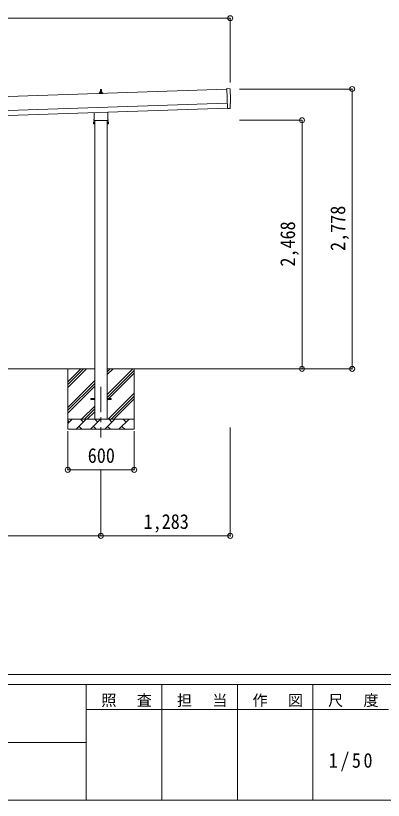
# Model space of a CAD drawing. Units: millimetres at full size, sheet at 1:50. Extents: x -14053 to 14053, y -9700 to 9700.
# Drawn here: x 3802 to 7450, y -9700 to -1911 of the extents above; entities that cross this region are included whole.
import ezdxf
from ezdxf.enums import TextEntityAlignment as Align

# ---------------------------------------------------------------- set-up
doc = ezdxf.new("R2010")
doc.units = ezdxf.units.MM
doc.header["$LTSCALE"] = 50
doc.header["$PDMODE"] = 32
doc.header["$PDSIZE"] = 50
doc.linetypes.add('CHAIN1', pattern=[8, 5, -1, 1, -1])
for name, color, linetype, lineweight in [('0-0_0', 7, 'Continuous', 9), ('0-1_Defpoints', 4, 'Continuous', 9), ('0-4_OTH_LINE', 7, 'CHAIN1', 9), ('0-6_PARTS1', 6, 'Continuous', 9), ('0-F', 6, 'Continuous', 9), ('F-0', 7, 'Continuous', 9)]:
    doc.layers.add(name, color=color, linetype=linetype, lineweight=lineweight)
doc.styles.add('ＭＳ ゴシック', font='')
doc.styles.get('ＭＳ ゴシック').set_extended_font_data('MS Gothic')

msp = doc.modelspace()

# ---------------------------------------------------------------- linework, layer by layer
at = {"layer": '0-0_0'}
for p, q in [((4586.05, -5416.95), (1311.05, -5416.95)), ((4318.55, -5416.95), (4318.55, -6016.95)), ((4318.55, -5602), (4503.6, -5416.95)), ((4318.55, -5573.72), (4475.31, -5416.95)), ((4318.55, -5545.43), (4447.03, -5416.95)), ((4711.05, -5672.05), (4966.14, -5416.95)), ((4711.05, -5474.06), (4768.15, -5416.95)), ((4711.05, -5445.77), (4739.87, -5416.95)), ((6099.64, -5416.95), (4711.05, -5416.95)), ((4711.05, -5700.33), (4978.55, -5432.83)), ((4978.55, -5416.95), (4978.55, -6016.95)), ((4711.05, -5728.62), (4978.55, -5461.12)), ((4318.55, -5799.99), (4586.05, -5532.49)), ((4318.55, -5828.27), (4586.05, -5560.77)), ((4318.55, -5856.56), (4586.05, -5589.06)), ((4720.7, -5916.95), (4978.55, -5659.11)), ((4748.99, -5916.95), (4978.55, -5687.39)), ((4777.27, -5916.95), (4978.55, -5715.68)), ((4456.14, -5916.95), (4586.05, -5787.05)), ((4484.43, -5916.95), (4586.05, -5815.33)), ((4318.55, -5916.95), (4978.55, -5916.95)), ((4318.55, -5959.84), (4361.44, -5916.95)), ((4402.86, -6016.95), (4502.86, -5916.95)), ((4474.31, -5945.5), (4445.75, -5916.95)), ((4512.71, -5916.95), (4586.05, -5843.62)), ((4544.28, -6016.95), (4644.28, -5916.95)), ((4615.73, -5945.5), (4587.18, -5916.95)), ((4685.7, -6016.95), (4785.7, -5916.95)), ((4757.15, -5945.5), (4728.6, -5916.95)), ((4827.12, -6016.95), (4927.12, -5916.95)), ((4898.57, -5945.5), (4870.02, -5916.95)), ((4975.26, -5916.95), (4978.55, -5913.67)), ((4332.89, -5945.5), (4318.55, -5931.16)), ((4431.41, -5988.4), (4459.97, -6016.95)), ((4572.84, -5988.4), (4601.39, -6016.95)), ((4714.26, -5988.4), (4742.81, -6016.95)), ((4855.68, -5988.4), (4884.23, -6016.95)), ((4978.55, -6016.95), (4318.55, -6016.95))]:
    msp.add_line(p, q, dxfattribs=at)
at = {"layer": '0-1_Defpoints'}
for p, q in [((5895.91, -2640.34), (2.9, -2836.77)), ((4642.55, -2669.35), (4643.27, -2645.83)), ((4644.27, -2644.85), (4652.82, -2644.85)), ((4653.82, -2645.83), (4654.55, -2669.35)), ((4630.3, -2684.85), (4630.3, -2677.14)), ((4666.8, -2684.85), (4630.3, -2684.85)), ((4630.68, -2676.35), (4666.41, -2676.35)), ((4631.06, -2676.17), (4637.78, -2674.54)), ((4638.16, -2674.35), (4658.93, -2674.35)), ((4638.55, -2673.57), (4638.55, -2669.35)), ((4639.55, -2669.35), (4657.55, -2669.35)), ((4658.55, -2673.57), (4658.55, -2669.35)), ((4666.03, -2676.17), (4659.31, -2674.54)), ((4666.8, -2684.85), (4666.8, -2677.14)), ((7.56, -2976.69), (5900.58, -2780.26)), ((9.23, -3026.66), (5902.24, -2830.23)), ((4580.25, -2939.14), (4580.25, -2874.3)), ((4716.85, -2869.74), (4716.85, -2939.14)), ((5902.33, -2833), (5902.37, -2834)), ((5921.99, -2833.34), (5928.89, -2832.75)), ((4578.55, -2947.92), (4578.55, -2942.42)), ((4716.48, -2951.42), (4580.61, -2951.42)), ((4586.05, -2951.42), (4586.05, -5916.95)), ((4711.05, -5916.95), (4711.05, -2951.42)), ((4718.55, -2942.42), (4718.55, -2947.92)), ((4574.55, -2967.12), (4575.31, -2965.8)), ((4574.55, -2967.12), (4574.55, -2984.12)), ((4574.55, -2984.12), (4575.31, -2985.43)), ((4581.55, -2970.71), (4575.31, -2970.71)), ((4581.55, -2980.52), (4575.31, -2980.52)), ((4581.55, -2985.43), (4575.31, -2985.43)), ((4584.05, -2984.82), (4581.55, -2984.82)), ((4713.05, -2984.82), (4715.55, -2984.82)), ((4715.55, -2970.71), (4721.79, -2970.71)), ((4715.55, -2980.52), (4721.79, -2980.52)), ((4715.55, -2985.43), (4721.79, -2985.43)), ((4722.55, -2967.12), (4721.79, -2965.8)), ((4722.55, -2984.12), (4721.79, -2985.43)), ((4722.55, -2967.12), (4722.55, -2984.12)), ((4548.55, -5712.45), (4586.05, -5712.45)), ((4548.55, -5721.45), (4548.55, -5712.45)), ((4548.55, -5712.45), (4586.05, -5712.45)), ((4548.55, -5721.45), (4548.55, -5712.45)), ((4548.55, -5721.45), (4586.05, -5721.45)), ((4548.55, -5721.45), (4586.05, -5721.45)), ((4711.05, -5712.45), (4748.55, -5712.45)), ((4711.05, -5712.45), (4748.55, -5712.45)), ((4711.05, -5721.45), (4748.55, -5721.45)), ((4711.05, -5721.45), (4748.55, -5721.45)), ((4748.55, -5721.45), (4748.55, -5712.45)), ((4748.55, -5721.45), (4748.55, -5712.45))]:
    msp.add_line(p, q, dxfattribs=at)
for points in [[(5927.35, -2635.85), (5895.74, -2635.25), (5902.33, -2833)], [(5931.63, -2829.67), (5930.06, -2782.66), (5930.66, -2782.64)], [(5921.24, -2833.09), (5920.55, -2832.49), (5902.37, -2834)], [(4581.55, -2985.43), (4581.55, -2965.8), (4575.31, -2965.8)], [(4581.55, -2984.82), (4581.55, -2966.42), (4584.05, -2966.42)], [(4715.55, -2984.82), (4715.55, -2966.42), (4713.05, -2966.42)], [(4715.55, -2985.43), (4715.55, -2965.8), (4721.79, -2965.8)]]:
    msp.add_lwpolyline(points, dxfattribs=at)
for points in [[(4584.05, -2986.12), (4584.05, -2965.12), (4586.05, -2965.12), (4586.05, -2986.12)], [(4713.05, -2986.12), (4713.05, -2965.12), (4711.05, -2965.12), (4711.05, -2986.12)]]:
    msp.add_lwpolyline(points, close=True, dxfattribs=at)
for centre, radius, start, end in [((4644.27, -2645.85), 1, 90, 178.60509), ((4652.82, -2645.85), 1, 1.39491, 90), ((4631.3, -2677.14), 1, 103.62699, 180), ((4637.55, -2673.57), 1, 283.62699, 0), ((4642.63, -2669.99), 4.13, 90, 171.17633), ((4639.55, -2670.35), 1, 90, 180), ((4651.88, -2669.35), 4.83, 133.60282, 180), ((4645.21, -2669.35), 4.83, 0, 46.39718), ((4654.46, -2669.99), 4.13, 8.82367, 90), ((4657.55, -2670.35), 1, 0, 90), ((4659.55, -2673.57), 1, 180, 256.37301), ((4665.8, -2677.14), 1, 0, 76.37301), ((4582.55, -2942.42), 4, 125.09963, 180), ((4582.55, -2947.92), 4, 180, 194.47751), ((4582.55, -2947.92), 4, 194.47751, 241.04498), ((4714.55, -2947.92), 4, 298.95502, 345.52249), ((4714.55, -2942.42), 4, 0, 54.90037), ((4714.55, -2947.92), 4, 345.52249, 0), ((4578.89, -2968.26), 4.34, 145.61575, 214.38425), ((4590.79, -2975.62), 16.24, 162.41205, 197.58795), ((4578.89, -2982.98), 4.34, 145.61575, 214.38425), ((4718.2, -2968.26), 4.34, 325.61575, 34.38425), ((4706.31, -2975.62), 16.24, 342.41205, 17.58795), ((4718.2, -2982.98), 4.34, 325.61575, 34.38425)]:
    msp.add_arc(centre, radius, start, end, dxfattribs=at)
for centre, major_axis, ratio, start_param, end_param in [((5927.29, -2638.85), (3, 0.1), 0.99863, 6.2683889, 7.8016218), ((10692.85, -2550.46), (-4760.73, -158.69), 0.99863, 6.2683889, 6.2976778), ((5930.52, -2778.25), (4.4, 0.15), 0.99863, 4.712389, 6.2976778), ((5921.9, -2832.35), (0.75, -0.666), 0.9974, 4.712389, 5.5252311), ((5928.63, -2829.76), (2.25, -2), 0.9974, 5.5252311, 7.0411395)]:
    msp.add_ellipse(centre, major_axis=major_axis, ratio=ratio, start_param=start_param, end_param=end_param, dxfattribs=at)
at = {"layer": '0-4_OTH_LINE'}
msp.add_line((4648.55, -5596.95), (4648.55, -6096.95), dxfattribs=at)
at = {"layer": '0-6_PARTS1'}
for p, q in [((5931.56, -1936.22), (5931.56, -2576.02)), ((7140.55, -2638.94), (6021.97, -2638.94)), ((6643.06, -2948.92), (6021.97, -2948.92)), ((6643.06, -5416.95), (6021.97, -5416.95)), ((7140.55, -5416.95), (6021.97, -5416.95)), ((4318.55, -6419.25), (4318.55, -6035.68)), ((4978.55, -6419.25), (4978.55, -6035.68)), ((5931.56, -7074.78), (5931.56, -5999.41)), ((4318.55, -6419.25), (4978.55, -6419.25)), ((4648.55, -7074.78), (4648.55, -6419.25))]:
    msp.add_line(p, q, dxfattribs=at)
for p in [(5931.56, -1936.22), (7140.55, -2638.94), (6643.06, -2948.92), (6643.06, -5416.95), (7140.55, -5416.95), (4318.55, -6419.25), (4978.55, -6419.25), (4648.55, -7074.78), (5931.56, -7074.78)]:
    msp.add_point(p, dxfattribs=at)
at = {"layer": '0-F'}
for p, q in [((-28.4, -1936.22), (5931.56, -1936.22)), ((7140.55, -5416.95), (7140.55, -2638.94)), ((6643.06, -5416.95), (6643.06, -2948.92)), ((1248.55, -7074.78), (4648.55, -7074.78)), ((4648.55, -7074.78), (5931.56, -7074.78))]:
    msp.add_line(p, q, dxfattribs=at)
at = {"layer": 'F-0', "color": 5, "lineweight": 5}
for p, q in [((-14053.43, -8450), (13346.57, -8450)), ((-14053.43, -8550), (8901.98, -8550)), ((4501.97, -8550), (4501.97, -9700)), ((5251.97, -8550), (5251.97, -9700)), ((6001.97, -8550), (6001.97, -9700)), ((6751.97, -8550), (6751.97, -9700)), ((4501.97, -8800), (7501.97, -8800)), ((-5748.03, -9125), (4501.97, -9125)), ((-14053.43, -9700), (13346.57, -9700))]:
    msp.add_line(p, q, dxfattribs=at)

# ---------------------------------------------------------------- texts
at = {"layer": '0-6_PARTS1', "color": 7, "style": 'ＭＳ ゴシック', "width": 0.9}
for s, p in [('2,778', (7115.55, -4246.69)), ('2,468', (6618.06, -4401.68))]:
    msp.add_text(s, height=146.6, rotation=90, dxfattribs=at).set_placement(p, align=Align.BOTTOM_LEFT)
for s, p in [('600', (4517.3, -6394.25)), ('1,283', (5071.3, -7049.78))]:
    msp.add_text(s, height=146.6, dxfattribs=at).set_placement(p, align=Align.BOTTOM_LEFT)
at = {"layer": 'F-0', "attachment_point": 7, "style": 'ＭＳ ゴシック'}
for s, insert, char_height in [('\\T1.17;照\u3000査', (4651.98, -8775), 110), ('\\T1.17;担\u3000当', (5401.98, -8775), 110), ('\\T1.17;作\u3000図', (6151.97, -8775), 110), ('\\T1.17;尺\u3000度', (6901.98, -8775), 110), ('\\T1.28;\\W0.9;1/50', (6908.22, -9412.5), 146.6)]:
    msp.add_mtext(s, dxfattribs=dict(at, insert=insert, char_height=char_height))

doc.saveas('drawing.dxf')
